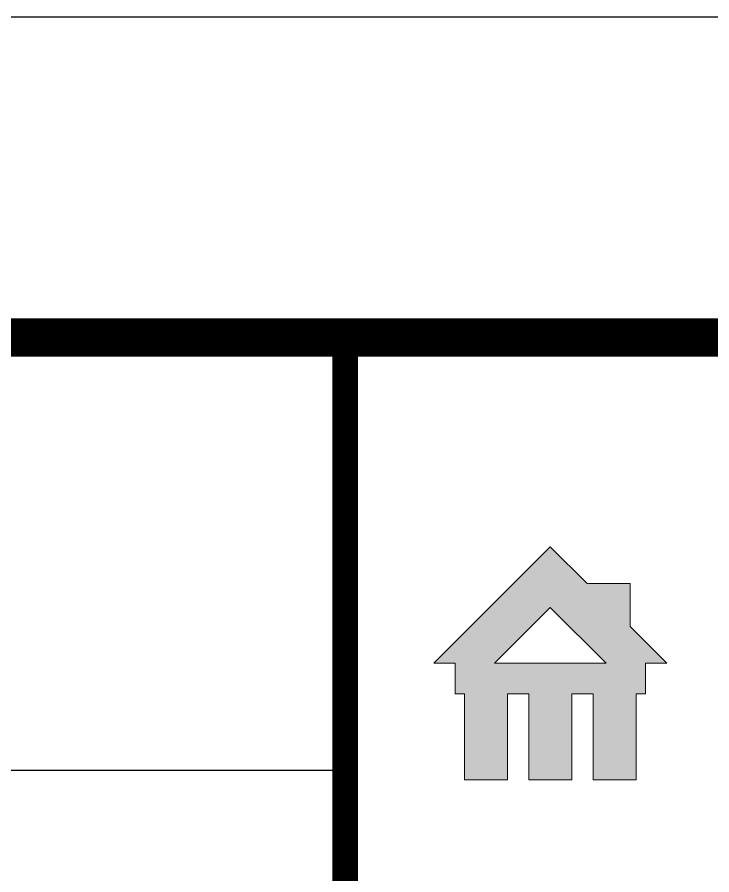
# Model space of a CAD drawing. Header units: millimetres. Extents: x 434053 to 1059003, y -2417481 to 936527.
# Drawn here: x 628165 to 630333, y -2010441 to -2007764 of the extents above; entities that cross this region are included whole.
import ezdxf

# ---------------------------------------------------------------- set-up
doc = ezdxf.new("R2010")
doc.units = ezdxf.units.MM
doc.header["$LTSCALE"] = 1000
doc.header["$MEASUREMENT"] = 0
for name, color, linetype in [('_U+56FE_U+5C42 1', 7, 'Continuous'), ('A-ANNO-TTLB', 7, 'Continuous'), ('TITLIN', 7, 'Continuous'), ('图框层', 3, 'Continuous')]:
    doc.layers.add(name, color=color, linetype=linetype)

# ---------------------------------------------------------------- blocks, each defined once
blk = doc.blocks.new('asdfgafglogo2021h')
at = {"layer": '_U+56FE_U+5C42 1', "true_color": 0xd7000f}
h = blk.add_hatch(color=12, dxfattribs=at)
h.paths.add_polyline_path([(393429.7, -17635.6), (393496.6, -17635.6), (393381.8, -17520.8), (393381.8, -17386.9), (393247.9, -17386.9), (393133.1, -17272.1), (392769.5, -17635.6), (392836.5, -17635.6), (392836.5, -17731.3), (392865.2, -17731.3), (392865.2, -17999.2), (392999.2, -17999.2), (392999.2, -17731.3), (393066.1, -17731.3), (393066.1, -17999.2), (393200.1, -17999.2), (393200.1, -17731.3), (393267, -17731.3), (393267, -17999.2), (393401, -17999.2), (393401, -17731.3), (393429.7, -17731.3)])
h.paths.add_polyline_path([(393307.2, -17635.6), (392959, -17635.6), (393133.1, -17461.5)])
at = {"layer": '_U+56FE_U+5C42 1', "lineweight": 0}
for points in [[(393429.7, -17635.6), (393496.6, -17635.6), (393381.8, -17520.8), (393381.8, -17386.9), (393247.9, -17386.9), (393133.1, -17272.1), (392769.5, -17635.6), (392836.5, -17635.6), (392836.5, -17731.3), (392865.2, -17731.3), (392865.2, -17999.2), (392999.2, -17999.2), (392999.2, -17731.3), (393066.1, -17731.3), (393066.1, -17999.2), (393200.1, -17999.2), (393200.1, -17731.3), (393267, -17731.3), (393267, -17999.2), (393401, -17999.2), (393401, -17731.3), (393429.7, -17731.3), (393429.7, -17635.6)], [(393307.2, -17635.6), (392959, -17635.6), (393133.1, -17461.5), (393307.2, -17635.6)]]:
    blk.add_lwpolyline(points, dxfattribs=at)
at = {"layer": 'TITLIN', "const_width": 80}
blk.add_lwpolyline([(392492.5, -16619.2), (392492.5, -19768.5)], dxfattribs=at)
blk = doc.blocks.new('asdfgafg21GZ_LABEL3')
at = {"xscale": 0.01, "yscale": 0.01, "zscale": 0.01}
blk.add_blockref('asdfgafglogo2021h', (-3989.925, 166.192), dxfattribs=at)
blk = doc.blocks.new('sgsh')
at = {"layer": 'A-ANNO-TTLB'}
blk.add_lwpolyline([(0, 42050), (0, -10500), (29700, -10500), (29700, 42050)], close=True, dxfattribs=at)
at = {"layer": 'A-ANNO-TTLB', "const_width": 60}
blk.add_lwpolyline([(500, 40800), (500, -10000), (29200, -10000), (29200, 40800)], close=True, dxfattribs=at)
at = {"layer": '图框层', "xscale": 50.00000001002963, "yscale": 50.00000001002963, "zscale": 50.00000001002963, "rotation": 270}
blk.add_blockref('asdfgafg21GZ_LABEL3', (29200, -10000), dxfattribs=at)

msp = doc.modelspace()

# ---------------------------------------------------------------- linework, layer by layer
msp.add_lwpolyline([(613247.8, -2010114.3), (629188.8, -2010114.3)])

# ---------------------------------------------------------------- block references
at = {"xscale": 2, "yscale": 2, "zscale": 2, "rotation": 90}
msp.add_blockref('sgsh', (615688.8, -2067164.3), dxfattribs=at)

doc.saveas('drawing.dxf')
